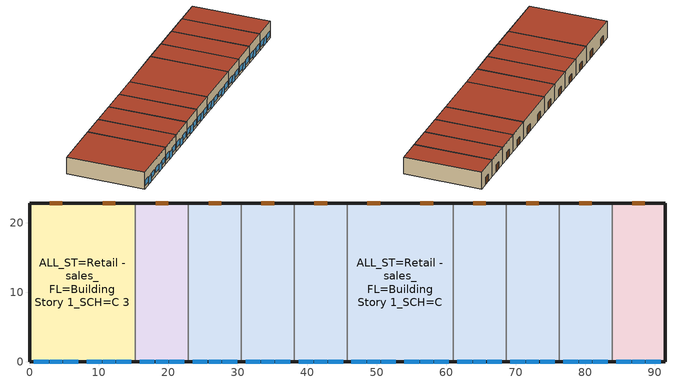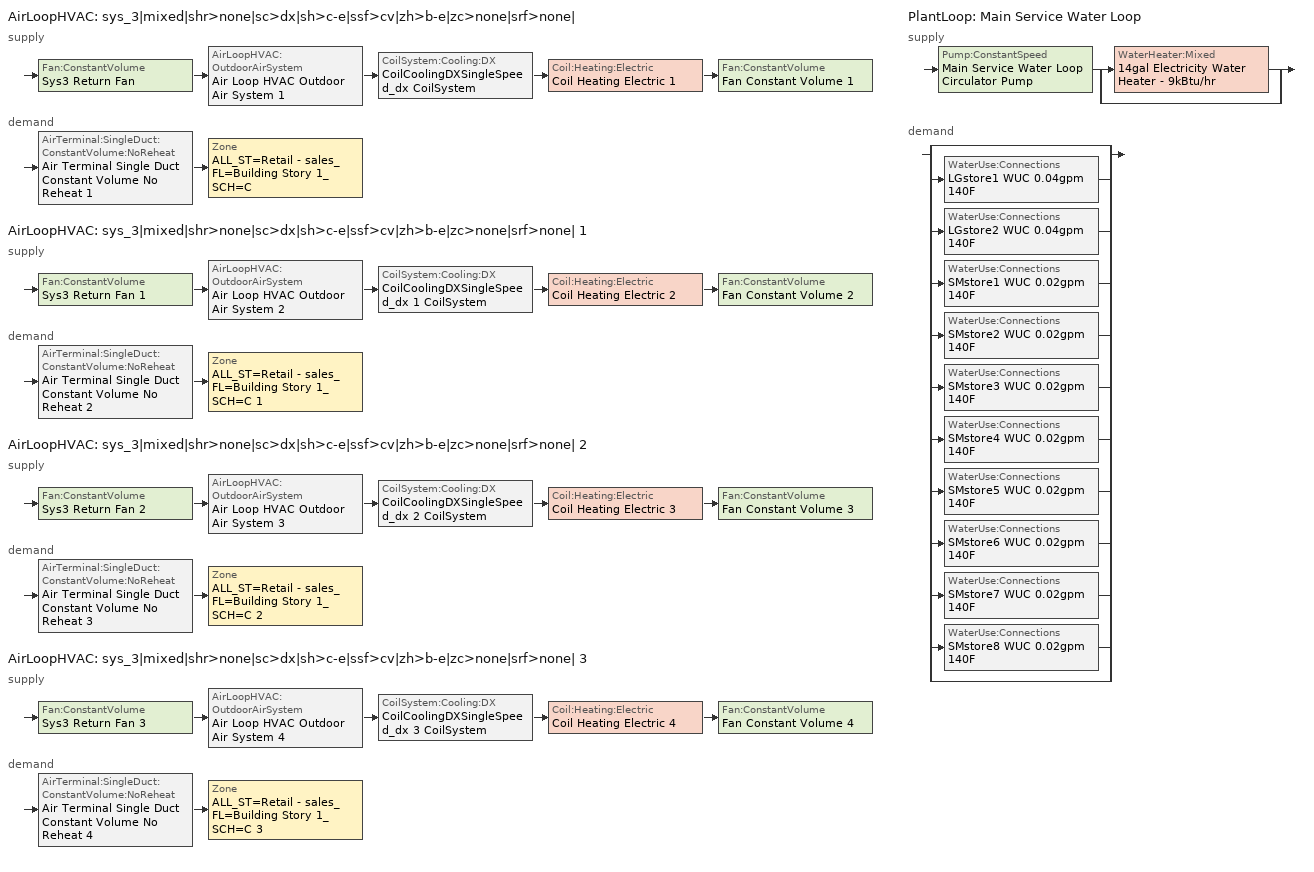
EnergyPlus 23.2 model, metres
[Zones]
ALL_ST=Retail - sales_FL=Building Story 1_SCH=C
 floor foundation (BTAP-Grnd-Floor-Mass:U-0.678_std): 60.96,22.86 60.96,0 45.72,0 45.72,22.86 z0; 30.48,22.86 30.48,0 22.86,0 22.86,22.86 z0; 38.1,22.86 38.1,0 30.48,0 30.48,22.86 z0; 45.72,22.86 45.72,0 38.1,0 38.1,22.86 z0; 68.58,22.86 68.58,0 60.96,0 60.96,22.86 z0; 76.2,22.86 76.2,0 68.58,0 68.58,22.86 z0; 83.82,22.86 83.82,0 76.2,0 76.2,22.86 z0
 wall outside (BTAP-Ext-Wall-Mass:U-0.346): 22.86,0 30.48,0 38.1,0 45.72,0 60.96,0 68.58,0 76.2,0 83.82,0 / 83.82,22.86 76.2,22.86 68.58,22.86 60.96,22.86 45.72,22.86 38.1,22.86 30.48,22.86 22.86,22.86 z0:5.18
 wall to ALL_ST=Retail - sales_FL=Building Story 1_SCH=C (BTAP-Int-Wall): 45.72,22.86 45.72,0 45.72,22.86 / 60.96,0 60.96,22.86 60.96,0 / 30.48,0 30.48,22.86 30.48,0 / 38.1,0 38.1,22.86 38.1,0 / 68.58,0 68.58,22.86 68.58,0 / 76.2,0 76.2,22.86 76.2,0 z0:5.18
 wall to ALL_ST=Retail - sales_FL=Building Story 1_SCH=C 2 (BTAP-Int-Wall): 22.86,22.86 22.86,0 z0:5.18
 wall to ALL_ST=Retail - sales_FL=Building Story 1_SCH=C 1 (BTAP-Int-Wall): 83.82,0 83.82,22.86 z0:5.18
 window (BTAP-Ext-GlassDoors:U=0.295 SHGC=0.490): 48.62,0 50.44,0 / 56.24,0 58.06,0 / 25.76,0 27.58,0 / 33.38,0 35.2,0 / 41,0 42.82,0 / 63.86,0 65.68,0 / 71.48,0 73.3,0 / 79.1,0 80.92,0 z0:2.13
 window (BTAP-Ext-FixedWindow:U=0.295 SHGC=0.490): 46.33,0 48.46,0 / 50.6,0 52.73,0 / 53.95,0 56.08,0 / 58.22,0 60.35,0 / 23.47,0 25.6,0 / 27.74,0 29.87,0 / 31.09,0 33.22,0 / 35.36,0 37.49,0 / 38.71,0 40.84,0 / 42.98,0 45.11,0 / 61.57,0 63.7,0 / 65.84,0 67.97,0 / 69.19,0 71.32,0 / 73.46,0 75.59,0 / 76.81,0 78.94,0 / 81.08,0 83.21,0 z0.91:2.43
 door (BTAP-Ext-Door:U-2.95): 50.44,22.86 48.62,22.86 / 58.06,22.86 56.24,22.86 / 27.58,22.86 25.76,22.86 / 35.2,22.86 33.38,22.86 / 42.82,22.86 41,22.86 / 65.68,22.86 63.86,22.86 / 73.3,22.86 71.48,22.86 / 80.92,22.86 79.1,22.86 z0:2.13
 roof outside (BTAP-Ext-Roof-Metal:U-0.227): 60.96,0 60.96,22.86 45.72,22.86 45.72,0 z5.18; 30.48,0 30.48,22.86 22.86,22.86 22.86,0 z5.18; 38.1,0 38.1,22.86 30.48,22.86 30.48,0 z5.18; 45.72,0 45.72,22.86 38.1,22.86 38.1,0 z5.18; 68.58,0 68.58,22.86 60.96,22.86 60.96,0 z5.18; 76.2,0 76.2,22.86 68.58,22.86 68.58,0 z5.18; 83.82,0 83.82,22.86 76.2,22.86 76.2,0 z5.18
ALL_ST=Retail - sales_FL=Building Story 1_SCH=C 1
 floor foundation (BTAP-Grnd-Floor-Mass:U-0.678_std): 91.44,22.86 91.44,0 83.82,0 83.82,22.86 z0
 wall outside (BTAP-Ext-Wall-Mass:U-0.346): 83.82,0 91.44,0 91.44,22.86 83.82,22.86 z0:5.18
 window (BTAP-Ext-GlassDoors:U=0.295 SHGC=0.490): 86.72,0 88.54,0 z0:2.13
 window (BTAP-Ext-FixedWindow:U=0.295 SHGC=0.490): 84.43,0 86.56,0 / 88.7,0 90.83,0 z0.91:2.43
 door (BTAP-Ext-Door:U-2.95): 88.54,22.86 86.72,22.86 z0:2.13
 roof outside (BTAP-Ext-Roof-Metal:U-0.227): 91.44,0 91.44,22.86 83.82,22.86 83.82,0 z5.18
ALL_ST=Retail - sales_FL=Building Story 1_SCH=C 2
 floor foundation (BTAP-Grnd-Floor-Mass:U-0.678_std): 22.86,22.86 22.86,0 15.24,0 15.24,22.86 z0
 wall outside (BTAP-Ext-Wall-Mass:U-0.346): 15.24,0 22.86,0 / 22.86,22.86 15.24,22.86 z0:5.18
 wall to ALL_ST=Retail - sales_FL=Building Story 1_SCH=C 3 (BTAP-Int-Wall): 15.24,22.86 15.24,0 z0:5.18
 window (BTAP-Ext-GlassDoors:U=0.295 SHGC=0.490): 18.14,0 19.97,0 z0:2.13
 window (BTAP-Ext-FixedWindow:U=0.295 SHGC=0.490): 15.85,0 17.98,0 / 20.12,0 22.25,0 z0.91:2.43
 door (BTAP-Ext-Door:U-2.95): 19.97,22.86 18.14,22.86 z0:2.13
 roof outside (BTAP-Ext-Roof-Metal:U-0.227): 22.86,0 22.86,22.86 15.24,22.86 15.24,0 z5.18
ALL_ST=Retail - sales_FL=Building Story 1_SCH=C 3
 floor foundation (BTAP-Grnd-Floor-Mass:U-0.678_std): 15.24,22.86 15.24,0 0,0 0,22.86 z0
 wall outside (BTAP-Ext-Wall-Mass:U-0.346): 15.24,22.86 0,22.86 0,0 15.24,0 z0:5.18
 window (BTAP-Ext-GlassDoors:U=0.295 SHGC=0.490): 2.9,0 4.73,0 / 10.52,0 12.35,0 z0:2.13
 window (BTAP-Ext-FixedWindow:U=0.295 SHGC=0.490): 0.61,0 2.74,0 / 4.88,0 7.01,0 / 8.23,0 10.36,0 / 12.5,0 14.63,0 z0.91:2.43
 door (BTAP-Ext-Door:U-2.95): 4.73,22.86 2.9,22.86 / 12.35,22.86 10.52,22.86 z0:2.13
 roof outside (BTAP-Ext-Roof-Metal:U-0.227): 15.24,0 15.24,22.86 0,22.86 0,0 z5.18
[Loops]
AirLoopHVAC 'sys_3|mixed|shr>none|sc>dx|sh>c-e|ssf>cv|zh>b-e|zc>none|srf>none|'
 supply: Fan:ConstantVolume 'Sys3 Return Fan' > AirLoopHVAC:OutdoorAirSystem 'Air Loop HVAC Outdoor Air System 1' > CoilSystem:Cooling:DX 'CoilCoolingDXSingleSpeed_dx CoilSystem' > Coil:Heating:Electric 'Coil Heating Electric 1' > Fan:ConstantVolume 'Fan Constant Volume 1'
 demand: AirTerminal:SingleDuct:ConstantVolume:NoReheat 'Air Terminal Single Duct Constant Volume No Reheat 1' > Zone 'ALL_ST=Retail - sales_FL=Building Story 1_SCH=C'
AirLoopHVAC 'sys_3|mixed|shr>none|sc>dx|sh>c-e|ssf>cv|zh>b-e|zc>none|srf>none| 1'
 supply: Fan:ConstantVolume 'Sys3 Return Fan 1' > AirLoopHVAC:OutdoorAirSystem 'Air Loop HVAC Outdoor Air System 2' > CoilSystem:Cooling:DX 'CoilCoolingDXSingleSpeed_dx 1 CoilSystem' > Coil:Heating:Electric 'Coil Heating Electric 2' > Fan:ConstantVolume 'Fan Constant Volume 2'
 demand: AirTerminal:SingleDuct:ConstantVolume:NoReheat 'Air Terminal Single Duct Constant Volume No Reheat 2' > Zone 'ALL_ST=Retail - sales_FL=Building Story 1_SCH=C 1'
AirLoopHVAC 'sys_3|mixed|shr>none|sc>dx|sh>c-e|ssf>cv|zh>b-e|zc>none|srf>none| 2'
 supply: Fan:ConstantVolume 'Sys3 Return Fan 2' > AirLoopHVAC:OutdoorAirSystem 'Air Loop HVAC Outdoor Air System 3' > CoilSystem:Cooling:DX 'CoilCoolingDXSingleSpeed_dx 2 CoilSystem' > Coil:Heating:Electric 'Coil Heating Electric 3' > Fan:ConstantVolume 'Fan Constant Volume 3'
 demand: AirTerminal:SingleDuct:ConstantVolume:NoReheat 'Air Terminal Single Duct Constant Volume No Reheat 3' > Zone 'ALL_ST=Retail - sales_FL=Building Story 1_SCH=C 2'
AirLoopHVAC 'sys_3|mixed|shr>none|sc>dx|sh>c-e|ssf>cv|zh>b-e|zc>none|srf>none| 3'
 supply: Fan:ConstantVolume 'Sys3 Return Fan 3' > AirLoopHVAC:OutdoorAirSystem 'Air Loop HVAC Outdoor Air System 4' > CoilSystem:Cooling:DX 'CoilCoolingDXSingleSpeed_dx 3 CoilSystem' > Coil:Heating:Electric 'Coil Heating Electric 4' > Fan:ConstantVolume 'Fan Constant Volume 4'
 demand: AirTerminal:SingleDuct:ConstantVolume:NoReheat 'Air Terminal Single Duct Constant Volume No Reheat 4' > Zone 'ALL_ST=Retail - sales_FL=Building Story 1_SCH=C 3'
PlantLoop 'Main Service Water Loop'
 supply: Pump:ConstantSpeed 'Main Service Water Loop Circulator Pump' > split
  | WaterHeater:Mixed '14gal Electricity Water Heater - 9kBtu/hr'
  | bypass
 demand: split
  | bypass
  | WaterUse:Connections 'LGstore1 WUC 0.04gpm 140F'
  | WaterUse:Connections 'LGstore2 WUC 0.04gpm 140F'
  | WaterUse:Connections 'SMstore1 WUC 0.02gpm 140F'
  | WaterUse:Connections 'SMstore2 WUC 0.02gpm 140F'
  | WaterUse:Connections 'SMstore3 WUC 0.02gpm 140F'
  | WaterUse:Connections 'SMstore4 WUC 0.02gpm 140F'
  | WaterUse:Connections 'SMstore5 WUC 0.02gpm 140F'
  | WaterUse:Connections 'SMstore6 WUC 0.02gpm 140F'
  | WaterUse:Connections 'SMstore7 WUC 0.02gpm 140F'
  | WaterUse:Connections 'SMstore8 WUC 0.02gpm 140F'
  | bypass
[Building]
RetailStripmall
[Site:Location]
Calgary Intl AP_AB_CAN: Latitude {deg}=51.11; Longitude {deg}=-114.02; Time Zone {hr}=-7; Elevation {m}=1084.1
[Site:GroundTemperature:BuildingSurface]
19.527, 19.502, 19.536, 19.598, 20.002, 21.64, 22.225, 22.375, 21.449, 20.121, 19.802, 19.633
[Site:GroundTemperature:Deep]
4, 1.3, -0.4, -0.9, 0.1, 2.3, 5.2, 8, 9.9, 10.3, 9.2, 7
[Site:GroundTemperature:FCfactorMethod]
January Ground Temperature {C}=5.5; February Ground Temperature {C}=-2; March Ground Temperature {C}=-7.6; April Ground Temperature {C}=-6.3; May Ground Temperature {C}=-6.6; June Ground Temperature {C}=-0.3; July Ground Temperature {C}=4.9; August Ground Temperature {C}=10.2; September Ground Temperature {C}=13.8; October Ground Temperature {C}=17; November Ground Temperature {C}=16.6; December Ground Temperature {C}=11.1
[Site:GroundTemperature:Shallow]
-1.6, -5.4, -6.4, -5.5, -0.4, 5.3, 10.8, 14.7, 15.8, 14, 9.5, 4
[Site:WaterMainsTemperature]
Calculation Method=Correlation; Annual Average Outdoor Air Temperature {C}=4.69167; Maximum Difference In Monthly Average Outdoor Air Temperatures {deltaC}=24.6
[SizingPeriod:DesignDay] Day of Month=21; Dry-Bulb Temperature Range Modifier Type=DefaultMultipliers; Humidity Condition Type=Wetbulb; Barometric Pressure {Pa}=88961; Rain Indicator=No; Snow Indicator=No; Daylight Saving Time Indicator=No; Begin Environment Reset Mode=FullResetAtBeginEnvironment
Name | Month | Day Type | Maximum Dry-Bulb Temperature {C} | Daily Dry-Bulb Temperature Range {deltaC} | Wetbulb or DewPoint at Maximum Dry-Bulb {C} | Wind Speed {m/s} | Wind Direction {deg} | Solar Model Indicator | ASHRAE Clear Sky Optical Depth for Beam Irradiance (taub) | ASHRAE Clear Sky Optical Depth for Diffuse Irradiance (taud) | Sky Clearness
Calgary Intl AP Ann Clg .4% Condns DB=>MWB | 7 | SummerDesignDay | 28.8 | 12.3 | 16 | 4.5 | 160 | ASHRAETau | 0.34 | 2.419
Calgary Intl AP Ann Clg .4% Condns WB=>MDB | 7 | SummerDesignDay | 25.5 | 12.3 | 17.8 | 4.5 | 160 | ASHRAETau | 0.34 | 2.419
Calgary Intl AP Ann Htg 99.6% Condns DB | 1 | WinterDesignDay | -27.7 | 0 | -27.7 | 2.7 | 200 | ASHRAEClearSky |  |  | 0
[Material] Thermal Absorptance=0.9
Name | Roughness | Thickness {m} | Conductivity {W/m-K} | Density {kg/m3} | Specific Heat {J/kg-K} | Solar Absorptance | Visible Absorptance
1/2IN Gypsum 1 | Smooth | 0.0127 | 0.16 | 784.9 | 830 | 0.4 | 0.4
1IN Stucco 1 | Smooth | 0.0253 | 0.6918 | 1858 | 837 | 0.7 | 0.92
6 in. Normalweight Concrete Floor 1 | MediumRough | 0.1524 | 2.31 | 2322 | 832 | 0.7 | 0.7
8IN CONCRETE HW RefBldg 1 | Rough | 0.2032 | 1.311 | 2240 | 836.8 | 0.7 | 0.7
Expanded Polystyrene | MediumSmooth | 0.0408596 | 0.029 | 29 | 1210 | 0.7 | 0.7
F08 Metal surface 1; Metal Roof Surface 1 | Smooth | 0.0008 | 45.28 | 7824 | 500 | 0.7 | 0.7
G01 13mm gypsum board 1 | Smooth | 0.0127 | 0.16 | 800 | 1090 | 0.7 | 0.5
[Material:NoMass] Roughness=Smooth; Thermal Absorptance=0.9; Solar Absorptance=0.7; Visible Absorptance=0.7
Name | Thermal Resistance {m2-K/W}
Typical Insulation 2 | 2.61923
Typical Insulation 3 | 4.40527
Typical Insulation 4 | 0.338965
[WindowMaterial:SimpleGlazingSystem]
SimpleGlazing:U=0.295 SHGC=0.490: U-Factor {W/m2-K}=2.95; Solar Heat Gain Coefficient=0.49; Visible Transmittance=0.21
[Construction]
BTAP-Ext-Door:U-2.95: F08 Metal surface 1, Typical Insulation 4
BTAP-Ext-FixedWindow:U=0.295 SHGC=0.490; BTAP-Ext-GlassDoors:U=0.295 SHGC=0.490: SimpleGlazing:U=0.295 SHGC=0.490
BTAP-Ext-Roof-Metal:U-0.227: Metal Roof Surface 1, Typical Insulation 3
BTAP-Ext-Wall-Mass:U-0.346: 1IN Stucco 1, 8IN CONCRETE HW RefBldg 1, Typical Insulation 2, 1/2IN Gypsum 1
BTAP-Grnd-Floor-Mass:U-0.678_std: 6 in. Normalweight Concrete Floor 1, Expanded Polystyrene
BTAP-Int-Wall: G01 13mm gypsum board 1, G01 13mm gypsum board 1
[Zone] Multiplier=1; Part of Total Floor Area=Yes
ALL_ST=Retail - sales_FL=Building Story 1_SCH=C; ALL_ST=Retail - sales_FL=Building Story 1_SCH=C 1; ALL_ST=Retail - sales_FL=Building Story 1_SCH=C 2; ALL_ST=Retail - sales_FL=Building Story 1_SCH=C 3
[Space] Space Type=Space Function Retail - sales
Name | Zone | Volume {m3}
LGstore2 | ALL_ST=Retail - sales_FL=Building Story 1_SCH=C | 1804.64
SMstore2; SMstore3; SMstore4; SMstore5; SMstore6; SMstore7 | ALL_ST=Retail - sales_FL=Building Story 1_SCH=C | 902.321
SMstore8 | ALL_ST=Retail - sales_FL=Building Story 1_SCH=C 1 | 902.321
SMstore1 | ALL_ST=Retail - sales_FL=Building Story 1_SCH=C 2 | 902.321
LGstore1 | ALL_ST=Retail - sales_FL=Building Story 1_SCH=C 3 | 1804.64
[SpaceList]
Space Function Retail - sales: SMstore2, SMstore3, LGstore2, SMstore5, SMstore7, LGstore1, SMstore8, SMstore1, SMstore4, SMstore6
[Lights]
Space Function Retail - sales Lights: Zone or ZoneList or Space or SpaceList=Space Function Retail - sales; Schedule=NECB-C-Lighting; Design Level Calculation Method=Watts/Area; Watts per Zone Floor Area {W/m2}=18.0998; Fraction Radiant=0.5; Fraction Visible=0.2; Fraction Replaceable=1
[People]
Space Function Retail - sales People: Zone or ZoneList or Space or SpaceList=Space Function Retail - sales; Number of People Schedule=NECB-C-Occupancy; Number of People Calculation Method=People/Area; People per Floor Area {person/m2}=0.0333681; Fraction Radiant=0.3; Activity Level Schedule=NECB-Activity; Work Efficiency Schedule=Work Efficiency Schedule; Clothing Insulation Schedule=Clothing Schedule; Air Velocity Schedule=Air Velocity Schedule
[ElectricEquipment]
Space Function Retail - sales Elec Equip: Zone or ZoneList or Space or SpaceList=Space Function Retail - sales; Schedule=NECB-C-Electric-Equipment; Design Level Calculation Method=Watts/Area; Watts per Zone Floor Area {W/m2}=2.49998; Fraction Radiant=0.5
[SurfaceProperty:ExposedFoundationPerimeter] Exposed Perimeter Calculation Method=TotalExposedPerimeter
Name | Total Exposed Perimeter {m}
LGstore2_Floor | 30.48
SMstore2_Floor; SMstore3_Floor; SMstore4_Floor; SMstore5_Floor; SMstore6_Floor; SMstore7_Floor; SMstore1_Floor | 15.24
SMstore8_Floor | 38.1
LGstore1_Floor | 53.34
[ZoneInfiltration:DesignFlowRate] Schedule=Always On Discrete; Design Flow Rate Calculation Method=Flow/ExteriorArea; Flow Rate per Exterior Surface Area {m3/s-m2}=0.001116; Constant Term Coefficient=0; Temperature Term Coefficient=0; Velocity Term Coefficient=0.224; Velocity Squared Term Coefficient=0
Name | Zone or ZoneList or Space or SpaceList
LGstore2 Infiltration | LGstore2
SMstore2 Infiltration | SMstore2
SMstore3 Infiltration | SMstore3
SMstore4 Infiltration | SMstore4
SMstore5 Infiltration | SMstore5
SMstore6 Infiltration | SMstore6
SMstore7 Infiltration | SMstore7
SMstore8 Infiltration | SMstore8
SMstore1 Infiltration | SMstore1
LGstore1 Infiltration | LGstore1
[ZoneControl:Thermostat] Temperature Difference Between Cutout And Setpoint {deltaC}=0
Name | Zone or ZoneList | Control Type Schedule | Control 1
ALL_ST=Retail - sales_FL=Building Story 1_SCH=C Thermostat | ALL_ST=Retail - sales_FL=Building Story 1_SCH=C | ALL_ST=Retail - sales_FL=Building Story 1_SCH=C Thermostat Schedule | Space Function Retail - sales Thermostat 21
ALL_ST=Retail - sales_FL=Building Story 1_SCH=C 1 Thermostat | ALL_ST=Retail - sales_FL=Building Story 1_SCH=C 1 | ALL_ST=Retail - sales_FL=Building Story 1_SCH=C 1 Thermostat Schedule | Space Function Retail - sales Thermostat 22
ALL_ST=Retail - sales_FL=Building Story 1_SCH=C 2 Thermostat | ALL_ST=Retail - sales_FL=Building Story 1_SCH=C 2 | ALL_ST=Retail - sales_FL=Building Story 1_SCH=C 2 Thermostat Schedule | Space Function Retail - sales Thermostat 23
ALL_ST=Retail - sales_FL=Building Story 1_SCH=C 3 Thermostat | ALL_ST=Retail - sales_FL=Building Story 1_SCH=C 3 | ALL_ST=Retail - sales_FL=Building Story 1_SCH=C 3 Thermostat Schedule | Space Function Retail - sales Thermostat 24
[ThermostatSetpoint:DualSetpoint] Heating Setpoint Temperature Schedule=NECB-C-Thermostat Setpoint-Heating; Cooling Setpoint Temperature Schedule=NECB-C-Thermostat Setpoint-Cooling
Space Function Retail - sales Thermostat 21; Space Function Retail - sales Thermostat 22; Space Function Retail - sales Thermostat 23; Space Function Retail - sales Thermostat 24
[AirTerminal:SingleDuct:ConstantVolume:NoReheat] Availability Schedule=Always On Discrete; Maximum Air Flow Rate {m3/s}=AutoSize
Air Terminal Single Duct Constant Volume No Reheat 1; Air Terminal Single Duct Constant Volume No Reheat 2; Air Terminal Single Duct Constant Volume No Reheat 3; Air Terminal Single Duct Constant Volume No Reheat 4
[ZoneHVAC:Baseboard:Convective:Electric] Availability Schedule=Always On Discrete; Heating Design Capacity {W}=Autosize; Efficiency=1
Zone HVAC Baseboard Convective Electric 1; Zone HVAC Baseboard Convective Electric 2; Zone HVAC Baseboard Convective Electric 3; Zone HVAC Baseboard Convective Electric 4
[Zone equipment]
ALL_ST=Retail - sales_FL=Building Story 1_SCH=C: Air Terminal Single Duct Constant Volume No Reheat 1, Zone HVAC Baseboard Convective Electric 1
ALL_ST=Retail - sales_FL=Building Story 1_SCH=C 1: Air Terminal Single Duct Constant Volume No Reheat 2, Zone HVAC Baseboard Convective Electric 2
ALL_ST=Retail - sales_FL=Building Story 1_SCH=C 2: Air Terminal Single Duct Constant Volume No Reheat 3, Zone HVAC Baseboard Convective Electric 3
ALL_ST=Retail - sales_FL=Building Story 1_SCH=C 3: Air Terminal Single Duct Constant Volume No Reheat 4, Zone HVAC Baseboard Convective Electric 4
[Sizing:Zone] Zone Cooling Design Supply Air Temperature Input Method=TemperatureDifference; Zone Cooling Design Supply Air Temperature {C}=14; Zone Cooling Design Supply Air Temperature Difference {deltaC}=11; Zone Heating Design Supply Air Temperature Input Method=TemperatureDifference; Zone Heating Design Supply Air Temperature {C}=40; Zone Heating Design Supply Air Temperature Difference {deltaC}=21; Zone Cooling Design Supply Air Humidity Ratio {kgWater/kgDryAir}=0.0085; Zone Heating Design Supply Air Humidity Ratio {kgWater/kgDryAir}=0.008; Zone Heating Sizing Factor=1.3; Zone Cooling Sizing Factor=1.1; Cooling Design Air Flow Method=DesignDay; Cooling Design Air Flow Rate {m3/s}=0; Cooling Minimum Air Flow per Zone Floor Area {m3/s-m2}=0.000762; Cooling Minimum Air Flow {m3/s}=0; Cooling Minimum Air Flow Fraction=0; Heating Design Air Flow Method=DesignDay; Heating Design Air Flow Rate {m3/s}=0; Heating Maximum Air Flow per Zone Floor Area {m3/s-m2}=0.002032; Heating Maximum Air Flow {m3/s}=0.141576; Heating Maximum Air Flow Fraction=0.3; Account for Dedicated Outdoor Air System=No; Zone Load Sizing Method=Sensible Load Only No Latent Load; Zone Latent Cooling Design Supply Air Humidity Ratio Input Method=HumidityRatioDifference; Zone Cooling Design Supply Air Humidity Ratio Difference {kgWater/kgDryAir}=0.005; Zone Latent Heating Design Supply Air Humidity Ratio Input Method=HumidityRatioDifference; Zone Humidification Design Supply Air Humidity Ratio Difference {kgWater/kgDryAir}=0.005
Name | Design Specification Outdoor Air Object
ALL_ST=Retail - sales_FL=Building Story 1_SCH=C | ALL_ST=Retail - sales_FL=Building Story 1_SCH=C DSOA Space List
ALL_ST=Retail - sales_FL=Building Story 1_SCH=C 1 | ALL_ST=Retail - sales_FL=Building Story 1_SCH=C 1 DSOA Space List
ALL_ST=Retail - sales_FL=Building Story 1_SCH=C 2 | ALL_ST=Retail - sales_FL=Building Story 1_SCH=C 2 DSOA Space List
ALL_ST=Retail - sales_FL=Building Story 1_SCH=C 3 | ALL_ST=Retail - sales_FL=Building Story 1_SCH=C 3 DSOA Space List
[Controller:MechanicalVentilation] Availability Schedule=Always On Discrete; Demand Controlled Ventilation=No; System Outdoor Air Method=ZoneSum; Design Specification Outdoor Air Object Name 1=Space Function Retail - sales Ventilation
Name | Zone or ZoneList Name 1
Controller Mechanical Ventilation 1 | ALL_ST=Retail - sales_FL=Building Story 1_SCH=C
Controller Mechanical Ventilation 2 | ALL_ST=Retail - sales_FL=Building Story 1_SCH=C 1
Controller Mechanical Ventilation 3 | ALL_ST=Retail - sales_FL=Building Story 1_SCH=C 2
Controller Mechanical Ventilation 4 | ALL_ST=Retail - sales_FL=Building Story 1_SCH=C 3
[DesignSpecification:OutdoorAir]
Space Function Retail - sales Ventilation: Outdoor Air Method=Sum; Outdoor Air Flow per Person {m3/s-person}=0; Outdoor Air Flow per Zone Floor Area {m3/s-m2}=0.001524; Outdoor Air Flow per Zone {m3/s}=0; Outdoor Air Flow Air Changes per Hour {1/hr}=0
[DesignSpecification:OutdoorAir:SpaceList] Space Design Specification Outdoor Air Object Name 1=Space Function Retail - sales Ventilation
ALL_ST=Retail - sales_FL=Building Story 1_SCH=C DSOA Space List: Space Name 1=LGstore2; Space Name 2=SMstore2; Space Design Specification Outdoor Air Object Name 2=Space Function Retail - sales Ventilation; Space Name 3=SMstore3; Space Design Specification Outdoor Air Object Name 3=Space Function Retail - sales Ventilation; Space Name 4=SMstore4; Space Design Specification Outdoor Air Object Name 4=Space Function Retail - sales Ventilation; Space Name 5=SMstore5; Space Design Specification Outdoor Air Object Name 5=Space Function Retail - sales Ventilation; Space Name 6=SMstore6; Space Design Specification Outdoor Air Object Name 6=Space Function Retail - sales Ventilation; Space Name 7=SMstore7; Space Design Specification Outdoor Air Object Name 7=Space Function Retail - sales Ventilation
ALL_ST=Retail - sales_FL=Building Story 1_SCH=C 1 DSOA Space List: Space Name 1=SMstore8
ALL_ST=Retail - sales_FL=Building Story 1_SCH=C 2 DSOA Space List: Space Name 1=SMstore1
ALL_ST=Retail - sales_FL=Building Story 1_SCH=C 3 DSOA Space List: Space Name 1=LGstore1
[AirLoopHVAC] Design Supply Air Flow Rate {m3/s}=AutoSize; Design Return Air Flow Fraction of Supply Air Flow=1
sys_3|mixed|shr>none|sc>dx|sh>c-e|ssf>cv|zh>b-e|zc>none|srf>none|; sys_3|mixed|shr>none|sc>dx|sh>c-e|ssf>cv|zh>b-e|zc>none|srf>none| 1; sys_3|mixed|shr>none|sc>dx|sh>c-e|ssf>cv|zh>b-e|zc>none|srf>none| 2; sys_3|mixed|shr>none|sc>dx|sh>c-e|ssf>cv|zh>b-e|zc>none|srf>none| 3
[Sizing:System] Type of Load to Size On=Sensible; Design Outdoor Air Flow Rate {m3/s}=Autosize; Central Heating Maximum System Air Flow Ratio=1; Preheat Design Temperature {C}=7; Preheat Design Humidity Ratio {kgWater/kgDryAir}=0.008; Precool Design Temperature {C}=13; Precool Design Humidity Ratio {kgWater/kgDryAir}=0.008; Central Cooling Design Supply Air Temperature {C}=13; Central Heating Design Supply Air Temperature {C}=43; Type of Zone Sum to Use=NonCoincident; 100% Outdoor Air in Cooling=No; 100% Outdoor Air in Heating=No; Central Cooling Design Supply Air Humidity Ratio {kgWater/kgDryAir}=0.0085; Central Heating Design Supply Air Humidity Ratio {kgWater/kgDryAir}=0.008; Cooling Supply Air Flow Rate Method=DesignDay; Cooling Supply Air Flow Rate {m3/s}=0; Cooling Supply Air Flow Rate Per Floor Area {m3/s-m2}=0.00996765; Cooling Fraction of Autosized Cooling Supply Air Flow Rate=1; Cooling Supply Air Flow Rate Per Unit Cooling Capacity {m3/s-W}=3.94755e-05; Heating Supply Air Flow Rate Method=DesignDay; Heating Supply Air Flow Rate {m3/s}=0; Heating Supply Air Flow Rate Per Floor Area {m3/s-m2}=0.00996765; Heating Fraction of Autosized Heating Supply Air Flow Rate=1; Heating Fraction of Autosized Cooling Supply Air Flow Rate=1; Heating Supply Air Flow Rate Per Unit Heating Capacity {m3/s-W}=3.15882e-05; System Outdoor Air Method=ZoneSum; Zone Maximum Outdoor Air Fraction=1; Cooling Design Capacity Method=CoolingDesignCapacity; Cooling Design Capacity {W}=Autosize; Cooling Design Capacity Per Floor Area {W/m2}=234.7; Fraction of Autosized Cooling Design Capacity=1; Heating Design Capacity Method=HeatingDesignCapacity; Heating Design Capacity {W}=Autosize; Heating Design Capacity Per Floor Area {W/m2}=157; Fraction of Autosized Heating Design Capacity=1; Central Cooling Capacity Control Method=OnOff; Occupant Diversity=Autosize
sys_3|mixed|shr>none|sc>dx|sh>c-e|ssf>cv|zh>b-e|zc>none|srf>none|; sys_3|mixed|shr>none|sc>dx|sh>c-e|ssf>cv|zh>b-e|zc>none|srf>none| 1; sys_3|mixed|shr>none|sc>dx|sh>c-e|ssf>cv|zh>b-e|zc>none|srf>none| 2; sys_3|mixed|shr>none|sc>dx|sh>c-e|ssf>cv|zh>b-e|zc>none|srf>none| 3
[AvailabilityManager:Scheduled] Schedule=Always On Discrete
sys_3|mixed|shr>none|sc>dx|sh>c-e|ssf>cv|zh>b-e|zc>none|srf>none| Availability Manager; Air Loop HVAC Outdoor Air System 1 Availability Manager; sys_3|mixed|shr>none|sc>dx|sh>c-e|ssf>cv|zh>b-e|zc>none|srf>none| 1 Availability Manager; Air Loop HVAC Outdoor Air System 2 Availability Manager; sys_3|mixed|shr>none|sc>dx|sh>c-e|ssf>cv|zh>b-e|zc>none|srf>none| 2 Availability Manager; Air Loop HVAC Outdoor Air System 3 Availability Manager; sys_3|mixed|shr>none|sc>dx|sh>c-e|ssf>cv|zh>b-e|zc>none|srf>none| 3 Availability Manager; Air Loop HVAC Outdoor Air System 4 Availability Manager
[Fan:ConstantVolume] Availability Schedule=Always On Discrete; Fan Total Efficiency=0.7; Pressure Rise {Pa}=250; Maximum Flow Rate {m3/s}=AutoSize; Motor Efficiency=0.9; Motor In Airstream Fraction=1
Sys3 Return Fan; Fan Constant Volume 1; Sys3 Return Fan 1; Fan Constant Volume 2; Sys3 Return Fan 2; Fan Constant Volume 3; Sys3 Return Fan 3; Fan Constant Volume 4
[SetpointManager:MixedAir] Control Variable=Temperature
Node 13 OS Default SPM; Node 12 OS Default SPM; Node 11 OS Default SPM; Node 9 OS Default SPM; Node 24 OS Default SPM; Node 23 OS Default SPM; Node 22 OS Default SPM; Node 21 OS Default SPM; Node 35 OS Default SPM; Node 34 OS Default SPM; Node 33 OS Default SPM; Node 32 OS Default SPM; Node 46 OS Default SPM; Node 45 OS Default SPM; Node 44 OS Default SPM; Node 43 OS Default SPM
[Controller:OutdoorAir] Minimum Outdoor Air Flow Rate {m3/s}=Autosize; Maximum Outdoor Air Flow Rate {m3/s}=Autosize; Economizer Control Type=NoEconomizer; Economizer Control Action Type=ModulateFlow; Economizer Maximum Limit Dry-Bulb Temperature {C}=28; Economizer Maximum Limit Enthalpy {J/kg}=64000; Economizer Minimum Limit Dry-Bulb Temperature {C}=-100; Lockout Type=NoLockout; Minimum Limit Type=FixedMinimum; High Humidity Control=No; Control High Indoor Humidity Based on Outdoor Humidity Ratio=Yes; Heat Recovery Bypass Control Type=BypassWhenWithinEconomizerLimits; Economizer Operation Staging=InterlockedWithMechanicalCooling
Name | Mechanical Ventilation Controller
Controller Outdoor Air 1 | Controller Mechanical Ventilation 1
Controller Outdoor Air 2 | Controller Mechanical Ventilation 2
Controller Outdoor Air 3 | Controller Mechanical Ventilation 3
Controller Outdoor Air 4 | Controller Mechanical Ventilation 4
[CoilSystem:Cooling:DX] Availability Schedule=Always On Discrete
Name | Cooling Coil
CoilCoolingDXSingleSpeed_dx CoilSystem | CoilCoolingDXSingleSpeed_dx
CoilCoolingDXSingleSpeed_dx 1 CoilSystem | CoilCoolingDXSingleSpeed_dx 1
CoilCoolingDXSingleSpeed_dx 2 CoilSystem | CoilCoolingDXSingleSpeed_dx 2
CoilCoolingDXSingleSpeed_dx 3 CoilSystem | CoilCoolingDXSingleSpeed_dx 3
[Coil:Cooling:DX:SingleSpeed] Availability Schedule=Always On Discrete; Gross Rated Total Cooling Capacity {W}=Autosize; Gross Rated Sensible Heat Ratio=Autosize; Gross Rated Cooling COP {W/W}=3; Rated Air Flow Rate {m3/s}=Autosize; Rated Evaporator Fan Power Per Volume Flow Rate 2017 {W/(m3/s)}=773.3; Rated Evaporator Fan Power Per Volume Flow Rate 2023 {W/(m3/s)}=934.4; Minimum Outdoor Dry-Bulb Temperature for Compressor Operation {C}=-25; Nominal Time for Condensate Removal to Begin {s}=0; Ratio of Initial Moisture Evaporation Rate and Steady State Latent Capacity=0; Maximum Cycling Rate {cycles/hr}=0; Latent Capacity Time Constant {s}=0; Condenser Type=AirCooled; Evaporative Condenser Effectiveness=0.9; Evaporative Condenser Air Flow Rate {m3/s}=Autosize; Evaporative Condenser Pump Rated Power Consumption {W}=Autosize; Crankcase Heater Capacity {W}=0; Maximum Outdoor Dry-Bulb Temperature for Crankcase Heater Operation {C}=10; Basin Heater Capacity {W/K}=0; Basin Heater Setpoint Temperature {C}=2
Name | Total Cooling Capacity Function of Temperature Curve | Total Cooling Capacity Function of Flow Fraction Curve | Energy Input Ratio Function of Temperature Curve | Energy Input Ratio Function of Flow Fraction Curve | Part Load Fraction Correlation Curve
CoilCoolingDXSingleSpeed_dx | Curve Biquadratic 1 | Curve Quadratic 1 | Curve Biquadratic 2 | Curve Quadratic 2 | Curve Quadratic 3
CoilCoolingDXSingleSpeed_dx 1 | Curve Biquadratic 3 | Curve Quadratic 4 | Curve Biquadratic 4 | Curve Quadratic 5 | Curve Quadratic 6
CoilCoolingDXSingleSpeed_dx 2 | Curve Biquadratic 5 | Curve Quadratic 7 | Curve Biquadratic 6 | Curve Quadratic 8 | Curve Quadratic 9
CoilCoolingDXSingleSpeed_dx 3 | Curve Biquadratic 7 | Curve Quadratic 10 | Curve Biquadratic 8 | Curve Quadratic 11 | Curve Quadratic 12
[Coil:Heating:Electric] Availability Schedule=Always On Discrete; Efficiency=1; Nominal Capacity {W}=Autosize
Coil Heating Electric 1; Coil Heating Electric 2; Coil Heating Electric 3; Coil Heating Electric 4
[SetpointManager:SingleZone:Reheat] Control Variable=Temperature; Minimum Supply Air Temperature {C}=13; Maximum Supply Air Temperature {C}=43
Name | Control Zone
Setpoint Manager Single Zone Reheat 1 | ALL_ST=Retail - sales_FL=Building Story 1_SCH=C
Setpoint Manager Single Zone Reheat 2 | ALL_ST=Retail - sales_FL=Building Story 1_SCH=C 1
Setpoint Manager Single Zone Reheat 3 | ALL_ST=Retail - sales_FL=Building Story 1_SCH=C 2
Setpoint Manager Single Zone Reheat 4 | ALL_ST=Retail - sales_FL=Building Story 1_SCH=C 3
[PlantLoop]
Main Service Water Loop: Fluid Type=Water; Plant Equipment Operation Scheme=Main Service Water Loop Operation Schemes; Maximum Loop Temperature {C}=60; Minimum Loop Temperature {C}=10; Maximum Loop Flow Rate {m3/s}=Autosize; Minimum Loop Flow Rate {m3/s}=0; Plant Loop Volume {m3}=Autocalculate; Load Distribution Scheme=Optimal; Plant Loop Demand Calculation Scheme=SingleSetpoint; Common Pipe Simulation=None
[Sizing:Plant]
Main Service Water Loop: Loop Type=Heating; Design Loop Exit Temperature {C}=60; Loop Design Temperature Difference {deltaC}=5; Sizing Option=NonCoincident; Zone Timesteps in Averaging Window=1; Coincident Sizing Factor Mode=None
[Pump:ConstantSpeed]
Main Service Water Loop Circulator Pump: Design Flow Rate {m3/s}=Autosize; Design Pump Head {Pa}=2.1926e+06; Design Power Consumption {W}=Autosize; Motor Efficiency=0.9; Fraction of Motor Inefficiencies to Fluid Stream=0; Pump Control Type=Intermittent; Design Power Sizing Method=PowerPerFlowPerPressure; Design Electric Power per Unit Flow Rate {W/(m3/s)}=348701.1; Design Shaft Power per Unit Flow Rate per Unit Head {W-s/m3-Pa}=1.28205
[WaterHeater:Mixed]
14gal Electricity Water Heater - 9kBtu/hr: Tank Volume {m3}=0.0511075; Setpoint Temperature Schedule=Service Water Loop Temp - 140F; Deadband Temperature Difference {deltaC}=2; Maximum Temperature Limit {C}=60; Heater Control Type=Cycle; Heater Maximum Capacity {W}=2670.37; Heater Ignition Minimum Flow Rate {m3/s}=0; Heater Ignition Delay {s}=0; Heater Fuel Type=Electricity; Heater Thermal Efficiency=1; Off Cycle Parasitic Fuel Consumption Rate {W}=13.3416; Off Cycle Parasitic Fuel Type=Electricity; Off Cycle Parasitic Heat Fraction to Tank=0.8; On Cycle Parasitic Fuel Consumption Rate {W}=13.3416; On Cycle Parasitic Fuel Type=Electricity; On Cycle Parasitic Heat Fraction to Tank=0; Ambient Temperature Indicator=Schedule; Ambient Temperature Schedule=Water Heater Ambient Temp Schedule 71.6F; Off Cycle Loss Coefficient to Ambient Temperature {W/K}=1.053; Off Cycle Loss Fraction to Zone=1; On Cycle Loss Coefficient to Ambient Temperature {W/K}=1.053; On Cycle Loss Fraction to Zone=1; Use Side Effectiveness=1; Source Side Effectiveness=1; Use Side Design Flow Rate {m3/s}=Autosize; Source Side Design Flow Rate {m3/s}=Autosize; Indirect Water Heating Recovery Time {hr}=1.5; Source Side Flow Control Mode=IndirectHeatPrimarySetpoint
[WaterHeater:Sizing]
14gal Electricity Water Heater - 9kBtu/hr: Design Mode=PeakDraw; Time Storage Can Meet Peak Draw {hr}=0.538503; Time for Tank Recovery {hr}=0; Nominal Tank Volume for Autosizing Plant Connections {m3}=1
[SetpointManager:Scheduled]
Service hot water setpoint manager: Control Variable=Temperature; Schedule=Service Water Loop Temp - 140F
[WaterUse:Connections] Drain Water Heat Exchanger Type=None; Drain Water Heat Exchanger Destination=Plant
Name | Water Use Equipment Name 1
LGstore1 WUC 0.04gpm 140F | LGstore1 Service Water Use 0.04gpm 140F
LGstore2 WUC 0.04gpm 140F | LGstore2 Service Water Use 0.04gpm 140F
SMstore1 WUC 0.02gpm 140F | SMstore1 Service Water Use 0.02gpm 140F
SMstore2 WUC 0.02gpm 140F | SMstore2 Service Water Use 0.02gpm 140F
SMstore3 WUC 0.02gpm 140F | SMstore3 Service Water Use 0.02gpm 140F
SMstore4 WUC 0.02gpm 140F | SMstore4 Service Water Use 0.02gpm 140F
SMstore5 WUC 0.02gpm 140F | SMstore5 Service Water Use 0.02gpm 140F
SMstore6 WUC 0.02gpm 140F | SMstore6 Service Water Use 0.02gpm 140F
SMstore7 WUC 0.02gpm 140F | SMstore7 Service Water Use 0.02gpm 140F
SMstore8 WUC 0.02gpm 140F | SMstore8 Service Water Use 0.02gpm 140F
[WaterUse:Equipment] Flow Rate Fraction Schedule=NECB-C-Service Water Heating; Target Temperature Schedule=Mixed Water At Faucet Temp - 140F; Sensible Fraction Schedule=Fraction Sensible - 0.2; Latent Fraction Schedule=Fraction Latent - 0.05
Name | Peak Flow Rate {m3/s} | Zone
LGstore1 Service Water Use 0.04gpm 140F | 2.49062e-06 | ALL_ST=Retail - sales_FL=Building Story 1_SCH=C 3
LGstore2 Service Water Use 0.04gpm 140F | 2.49062e-06 | ALL_ST=Retail - sales_FL=Building Story 1_SCH=C
SMstore1 Service Water Use 0.02gpm 140F | 1.24531e-06 | ALL_ST=Retail - sales_FL=Building Story 1_SCH=C 2
SMstore2 Service Water Use 0.02gpm 140F; SMstore3 Service Water Use 0.02gpm 140F; SMstore4 Service Water Use 0.02gpm 140F; SMstore5 Service Water Use 0.02gpm 140F; SMstore6 Service Water Use 0.02gpm 140F; SMstore7 Service Water Use 0.02gpm 140F | 1.24531e-06 | ALL_ST=Retail - sales_FL=Building Story 1_SCH=C
SMstore8 Service Water Use 0.02gpm 140F | 1.24531e-06 | ALL_ST=Retail - sales_FL=Building Story 1_SCH=C 1
[PlantEquipmentOperationSchemes]
Main Service Water Loop Operation Schemes: Control Scheme Object Type 1=PlantEquipmentOperation:HeatingLoad; Control Scheme Name 1=Main Service Water Loop Heating Operation Scheme; Control Scheme Schedule Name 1=Always On Discrete
[PlantEquipmentOperation:HeatingLoad]
Main Service Water Loop Heating Operation Scheme: Load Range Lower Limit 1 {W}=0; Load Range Upper Limit 1 {W}=1000000000; Range Equipment List Name 1=Main Service Water Loop Heating Equipment List
[PlantEquipmentList]
Main Service Water Loop Heating Equipment List: WaterHeater:Mixed, 14gal Electricity Water Heater - 9kBtu/hr
[Foundation:Kiva] Wall Height Above Grade {m}=0; Wall Depth Below Slab {m}=0
Bldg Kiva Foundation; SMstore2_Floor Kiva Foundation; SMstore3_Floor Kiva Foundation; SMstore4_Floor Kiva Foundation; SMstore5_Floor Kiva Foundation; SMstore6_Floor Kiva Foundation; SMstore7_Floor Kiva Foundation
[Foundation:Kiva:Settings]
Soil Conductivity {W/m-K}=1.73; Soil Density {kg/m3}=1842; Soil Specific Heat {J/kg-K}=419; Ground Solar Absorptivity=0.9; Ground Thermal Absorptivity=0.9; Ground Surface Roughness {m}=0.03; Far-Field Width {m}=40; Deep-Ground Boundary Condition=Autoselect; Deep-Ground Depth {m}=Autocalculate; Minimum Cell Dimension {m}=0.02; Maximum Cell Growth Coefficient=1.5; Simulation Timestep=Hourly
[Schedule:Day:Interval]
NECB-C-Lighting Sun|Hol Day; NECB-C-Electric-Equipment Sun|Hol Day: No, 10:00, 0.05, 11:00, 0.5, 18:00, 0.9, 19:00, 0.6, 24:00, 0.05
NECB-C-Lighting Default|Wkdy Day; NECB-C-Lighting Sat Day; NECB-C-Lighting Default; NECB-C-Electric-Equipment Default|Wkdy Day; NECB-C-Electric-Equipment Sat Day; NECB-C-Electric-Equipment Default: No, 08:00, 0.05, 09:00, 0.5, 19:00, 0.9, 20:00, 0.6, 21:00, 0.5, 24:00, 0.05
NECB-C-Occupancy Sun|Hol Day: No, 10:00, 0, 11:00, 0.1, 13:00, 0.2, 18:00, 0.4, 19:00, 0.2, 24:00, 0
NECB-C-Occupancy Default|Wkdy Day; NECB-C-Occupancy Default: No, 08:00, 0, 09:00, 0.1, 10:00, 0.2, 12:00, 0.5, 16:00, 0.7, 17:00, 0.8, 18:00, 0.7, 19:00, 0.5, 21:00, 0.3, 24:00, 0
NECB-C-Occupancy Sat Day: No, 08:00, 0, 09:00, 0.1, 10:00, 0.2, 11:00, 0.5, 12:00, 0.6, 13:00, 0.8, 16:00, 0.9, 17:00, 0.8, 18:00, 0.7, 19:00, 0.5, 21:00, 0.2, 24:00, 0
NECB-Activity Default; NECB-Activity Summer Design Day; NECB-Activity Winter Design Day: No, 24:00, 130
Work Efficiency Schedule Default: No, 24:00, 0
Clothing Schedule Default Winter Clothes: No, 24:00, 1
Air Velocity Schedule Default; Fraction Sensible - 0.2 Default: No, 24:00, 0.2
NECB-C-Thermostat Setpoint-Heating Sun|Hol Day: No, 09:00, 18, 10:00, 20, 19:00, 22, 24:00, 18
NECB-C-Thermostat Setpoint-Heating Default|Wkdy Day; NECB-C-Thermostat Setpoint-Heating Sat Day; NECB-C-Thermostat Setpoint-Heating Default: No, 07:00, 18, 08:00, 20, 21:00, 22, 24:00, 18
NECB-C-Thermostat Setpoint-Cooling Sun|Hol Day: No, 09:00, 35, 19:00, 24, 24:00, 35
NECB-C-Thermostat Setpoint-Cooling Default|Wkdy Day; NECB-C-Thermostat Setpoint-Cooling Sat Day; NECB-C-Thermostat Setpoint-Cooling Default: No, 07:00, 35, 21:00, 24, 24:00, 35
Fraction Latent - 0.05 Default: No, 24:00, 0.05
Mixed Water At Faucet Temp - 140F Default; Service Water Loop Temp - 140F Default: No, 24:00, 60
NECB-C-Service Water Heating Default; NECB-C-Service Water Heating Default|Wkdy Day: No, 08:00, 0.05, 09:00, 0.1, 10:00, 0.2, 11:00, 0.3, 12:00, 0.4, 16:00, 0.8, 17:00, 0.6, 18:00, 0.4, 19:00, 0.3, 21:00, 0.2, 24:00, 0.05
NECB-C-Service Water Heating Sat Day: No, 08:00, 0.05, 09:00, 0.1, 10:00, 0.2, 11:00, 0.3, 12:00, 0.5, 16:00, 0.9, 17:00, 0.7, 18:00, 0.5, 19:00, 0.3, 21:00, 0.2, 24:00, 0.05
NECB-C-Service Water Heating Sun|Hol Day: No, 10:00, 0.05, 11:00, 0.1, 12:00, 0.2, 13:00, 0.4, 15:00, 0.8, 16:00, 0.6, 17:00, 0.4, 18:00, 0.3, 19:00, 0.2, 24:00, 0.05
Water Heater Ambient Temp Schedule 71.6F Default: No, 24:00, 22
[Schedule:Week:Daily]
NECB-C-Lighting Week Rule - Jan1-Dec31: NECB-C-Lighting Sun|Hol Day, NECB-C-Lighting Default|Wkdy Day, NECB-C-Lighting Default|Wkdy Day, NECB-C-Lighting Default|Wkdy Day, NECB-C-Lighting Default|Wkdy Day, NECB-C-Lighting Default|Wkdy Day, NECB-C-Lighting Sat Day, NECB-C-Lighting Default, NECB-C-Lighting Default, NECB-C-Lighting Default, NECB-C-Lighting Default, NECB-C-Lighting Default
NECB-C-Occupancy Week Rule - Jan1-Dec31: NECB-C-Occupancy Sun|Hol Day, NECB-C-Occupancy Default|Wkdy Day, NECB-C-Occupancy Default|Wkdy Day, NECB-C-Occupancy Default|Wkdy Day, NECB-C-Occupancy Default|Wkdy Day, NECB-C-Occupancy Default|Wkdy Day, NECB-C-Occupancy Sat Day, NECB-C-Occupancy Default, NECB-C-Occupancy Default, NECB-C-Occupancy Default, NECB-C-Occupancy Default, NECB-C-Occupancy Default
NECB-Activity Week Rule - Jan1-Dec31: NECB-Activity Default, NECB-Activity Default, NECB-Activity Default, NECB-Activity Default, NECB-Activity Default, NECB-Activity Default, NECB-Activity Default, NECB-Activity Default, NECB-Activity Summer Design Day, NECB-Activity Winter Design Day, NECB-Activity Default, NECB-Activity Default
Work Efficiency Schedule Week Rule - Jan1-Dec31: Work Efficiency Schedule Default, Work Efficiency Schedule Default, Work Efficiency Schedule Default, Work Efficiency Schedule Default, Work Efficiency Schedule Default, Work Efficiency Schedule Default, Work Efficiency Schedule Default, Work Efficiency Schedule Default, Work Efficiency Schedule Default, Work Efficiency Schedule Default, Work Efficiency Schedule Default, Work Efficiency Schedule Default
Clothing Schedule Week Rule - Jan1-Dec31: Clothing Schedule Default Winter Clothes, Clothing Schedule Default Winter Clothes, Clothing Schedule Default Winter Clothes, Clothing Schedule Default Winter Clothes, Clothing Schedule Default Winter Clothes, Clothing Schedule Default Winter Clothes, Clothing Schedule Default Winter Clothes, Clothing Schedule Default Winter Clothes, Clothing Schedule Default Winter Clothes, Clothing Schedule Default Winter Clothes, Clothing Schedule Default Winter Clothes, Clothing Schedule Default Winter Clothes
Air Velocity Schedule Week Rule - Jan1-Dec31: Air Velocity Schedule Default, Air Velocity Schedule Default, Air Velocity Schedule Default, Air Velocity Schedule Default, Air Velocity Schedule Default, Air Velocity Schedule Default, Air Velocity Schedule Default, Air Velocity Schedule Default, Air Velocity Schedule Default, Air Velocity Schedule Default, Air Velocity Schedule Default, Air Velocity Schedule Default
NECB-C-Electric-Equipment Week Rule - Jan1-Dec31: NECB-C-Electric-Equipment Sun|Hol Day, NECB-C-Electric-Equipment Default|Wkdy Day, NECB-C-Electric-Equipment Default|Wkdy Day, NECB-C-Electric-Equipment Default|Wkdy Day, NECB-C-Electric-Equipment Default|Wkdy Day, NECB-C-Electric-Equipment Default|Wkdy Day, NECB-C-Electric-Equipment Sat Day, NECB-C-Electric-Equipment Default, NECB-C-Electric-Equipment Default, NECB-C-Electric-Equipment Default, NECB-C-Electric-Equipment Default, NECB-C-Electric-Equipment Default
NECB-C-Thermostat Setpoint-Heating Week Rule - Jan1-Dec31: NECB-C-Thermostat Setpoint-Heating Sun|Hol Day, NECB-C-Thermostat Setpoint-Heating Default|Wkdy Day, NECB-C-Thermostat Setpoint-Heating Default|Wkdy Day, NECB-C-Thermostat Setpoint-Heating Default|Wkdy Day, NECB-C-Thermostat Setpoint-Heating Default|Wkdy Day, NECB-C-Thermostat Setpoint-Heating Default|Wkdy Day, NECB-C-Thermostat Setpoint-Heating Sat Day, NECB-C-Thermostat Setpoint-Heating Default, NECB-C-Thermostat Setpoint-Heating Default, NECB-C-Thermostat Setpoint-Heating Default, NECB-C-Thermostat Setpoint-Heating Default, NECB-C-Thermostat Setpoint-Heating Default
NECB-C-Thermostat Setpoint-Cooling Week Rule - Jan1-Dec31: NECB-C-Thermostat Setpoint-Cooling Sun|Hol Day, NECB-C-Thermostat Setpoint-Cooling Default|Wkdy Day, NECB-C-Thermostat Setpoint-Cooling Default|Wkdy Day, NECB-C-Thermostat Setpoint-Cooling Default|Wkdy Day, NECB-C-Thermostat Setpoint-Cooling Default|Wkdy Day, NECB-C-Thermostat Setpoint-Cooling Default|Wkdy Day, NECB-C-Thermostat Setpoint-Cooling Sat Day, NECB-C-Thermostat Setpoint-Cooling Default, NECB-C-Thermostat Setpoint-Cooling Default, NECB-C-Thermostat Setpoint-Cooling Default, NECB-C-Thermostat Setpoint-Cooling Default, NECB-C-Thermostat Setpoint-Cooling Default
Fraction Latent - 0.05 Week Rule - Jan1-Dec31: Fraction Latent - 0.05 Default, Fraction Latent - 0.05 Default, Fraction Latent - 0.05 Default, Fraction Latent - 0.05 Default, Fraction Latent - 0.05 Default, Fraction Latent - 0.05 Default, Fraction Latent - 0.05 Default, Fraction Latent - 0.05 Default, Fraction Latent - 0.05 Default, Fraction Latent - 0.05 Default, Fraction Latent - 0.05 Default, Fraction Latent - 0.05 Default
Fraction Sensible - 0.2 Week Rule - Jan1-Dec31: Fraction Sensible - 0.2 Default, Fraction Sensible - 0.2 Default, Fraction Sensible - 0.2 Default, Fraction Sensible - 0.2 Default, Fraction Sensible - 0.2 Default, Fraction Sensible - 0.2 Default, Fraction Sensible - 0.2 Default, Fraction Sensible - 0.2 Default, Fraction Sensible - 0.2 Default, Fraction Sensible - 0.2 Default, Fraction Sensible - 0.2 Default, Fraction Sensible - 0.2 Default
Mixed Water At Faucet Temp - 140F Week Rule - Jan1-Dec31: Mixed Water At Faucet Temp - 140F Default, Mixed Water At Faucet Temp - 140F Default, Mixed Water At Faucet Temp - 140F Default, Mixed Water At Faucet Temp - 140F Default, Mixed Water At Faucet Temp - 140F Default, Mixed Water At Faucet Temp - 140F Default, Mixed Water At Faucet Temp - 140F Default, Mixed Water At Faucet Temp - 140F Default, Mixed Water At Faucet Temp - 140F Default, Mixed Water At Faucet Temp - 140F Default, Mixed Water At Faucet Temp - 140F Default, Mixed Water At Faucet Temp - 140F Default
NECB-C-Service Water Heating Week Rule - Jan1-Dec31: NECB-C-Service Water Heating Sun|Hol Day, NECB-C-Service Water Heating Default|Wkdy Day, NECB-C-Service Water Heating Default|Wkdy Day, NECB-C-Service Water Heating Default|Wkdy Day, NECB-C-Service Water Heating Default|Wkdy Day, NECB-C-Service Water Heating Default|Wkdy Day, NECB-C-Service Water Heating Sat Day, NECB-C-Service Water Heating Default, NECB-C-Service Water Heating Default, NECB-C-Service Water Heating Default, NECB-C-Service Water Heating Default, NECB-C-Service Water Heating Default
Service Water Loop Temp - 140F Week Rule - Jan1-Dec31: Service Water Loop Temp - 140F Default, Service Water Loop Temp - 140F Default, Service Water Loop Temp - 140F Default, Service Water Loop Temp - 140F Default, Service Water Loop Temp - 140F Default, Service Water Loop Temp - 140F Default, Service Water Loop Temp - 140F Default, Service Water Loop Temp - 140F Default, Service Water Loop Temp - 140F Default, Service Water Loop Temp - 140F Default, Service Water Loop Temp - 140F Default, Service Water Loop Temp - 140F Default
Water Heater Ambient Temp Schedule 71.6F Week Rule - Jan1-Dec31: Water Heater Ambient Temp Schedule 71.6F Default, Water Heater Ambient Temp Schedule 71.6F Default, Water Heater Ambient Temp Schedule 71.6F Default, Water Heater Ambient Temp Schedule 71.6F Default, Water Heater Ambient Temp Schedule 71.6F Default, Water Heater Ambient Temp Schedule 71.6F Default, Water Heater Ambient Temp Schedule 71.6F Default, Water Heater Ambient Temp Schedule 71.6F Default, Water Heater Ambient Temp Schedule 71.6F Default, Water Heater Ambient Temp Schedule 71.6F Default, Water Heater Ambient Temp Schedule 71.6F Default, Water Heater Ambient Temp Schedule 71.6F Default
[Schedule:Year]
NECB-C-Lighting: NECB-C-Lighting Week Rule - Jan1-Dec31, 1, 1, 12, 31
NECB-C-Occupancy: NECB-C-Occupancy Week Rule - Jan1-Dec31, 1, 1, 12, 31
NECB-Activity: NECB-Activity Week Rule - Jan1-Dec31, 1, 1, 12, 31
Work Efficiency Schedule: Work Efficiency Schedule Week Rule - Jan1-Dec31, 1, 1, 12, 31
Clothing Schedule: Clothing Schedule Week Rule - Jan1-Dec31, 1, 1, 12, 31
Air Velocity Schedule: Air Velocity Schedule Week Rule - Jan1-Dec31, 1, 1, 12, 31
NECB-C-Electric-Equipment: NECB-C-Electric-Equipment Week Rule - Jan1-Dec31, 1, 1, 12, 31
NECB-C-Thermostat Setpoint-Heating: NECB-C-Thermostat Setpoint-Heating Week Rule - Jan1-Dec31, 1, 1, 12, 31
NECB-C-Thermostat Setpoint-Cooling: NECB-C-Thermostat Setpoint-Cooling Week Rule - Jan1-Dec31, 1, 1, 12, 31
Fraction Latent - 0.05: Fraction Latent - 0.05 Week Rule - Jan1-Dec31, 1, 1, 12, 31
Fraction Sensible - 0.2: Fraction Sensible - 0.2 Week Rule - Jan1-Dec31, 1, 1, 12, 31
Mixed Water At Faucet Temp - 140F: Mixed Water At Faucet Temp - 140F Week Rule - Jan1-Dec31, 1, 1, 12, 31
NECB-C-Service Water Heating: NECB-C-Service Water Heating Week Rule - Jan1-Dec31, 1, 1, 12, 31
Service Water Loop Temp - 140F: Service Water Loop Temp - 140F Week Rule - Jan1-Dec31, 1, 1, 12, 31
Water Heater Ambient Temp Schedule 71.6F: Water Heater Ambient Temp Schedule 71.6F Week Rule - Jan1-Dec31, 1, 1, 12, 31
[Schedule:Compact]
ALL_ST=Retail - sales_FL=Building Story 1_SCH=C Thermostat Schedule; ALL_ST=Retail - sales_FL=Building Story 1_SCH=C 1 Thermostat Schedule; ALL_ST=Retail - sales_FL=Building Story 1_SCH=C 2 Thermostat Schedule; ALL_ST=Retail - sales_FL=Building Story 1_SCH=C 3 Thermostat Schedule: Through: 12/31, For: AllDays, Until: 24:00, 4
[Schedule:Constant]
Always On Discrete: Hourly Value=1
[Curve:Biquadratic] Minimum Value of x {BasedOnField A2}=17; Maximum Value of x {BasedOnField A2}=22; Minimum Value of y {BasedOnField A3}=13; Maximum Value of y {BasedOnField A3}=46
Name | Coefficient1 Constant | Coefficient2 x | Coefficient3 x**2 | Coefficient4 y | Coefficient5 y**2 | Coefficient6 x*y
Curve Biquadratic 1; Curve Biquadratic 3; Curve Biquadratic 5; Curve Biquadratic 7 | 0.942588 | 0.00954335 | 0.00068377 | -0.0110427 | 5.249e-06 | -9.72e-06
Curve Biquadratic 2; Curve Biquadratic 4; Curve Biquadratic 6; Curve Biquadratic 8 | 0.342414 | 0.034885 | -0.0006237 | 0.00497722 | 0.000437951 | -0.000728028
[Curve:Quadratic]
Name | Coefficient1 Constant | Coefficient2 x | Coefficient3 x**2 | Minimum Value of x {BasedOnField A2} | Maximum Value of x {BasedOnField A2}
Curve Quadratic 1; Curve Quadratic 4; Curve Quadratic 7; Curve Quadratic 10 | 0.8 | 0.2 | 0 | 0.5 | 1.5
Curve Quadratic 2; Curve Quadratic 5; Curve Quadratic 8; Curve Quadratic 11 | 1.1552 | -0.1808 | 0.0256 | 0.5 | 1.5
Curve Quadratic 3; Curve Quadratic 6; Curve Quadratic 9; Curve Quadratic 12 | 0.85 | 0.15 | 0 | 0 | 1
